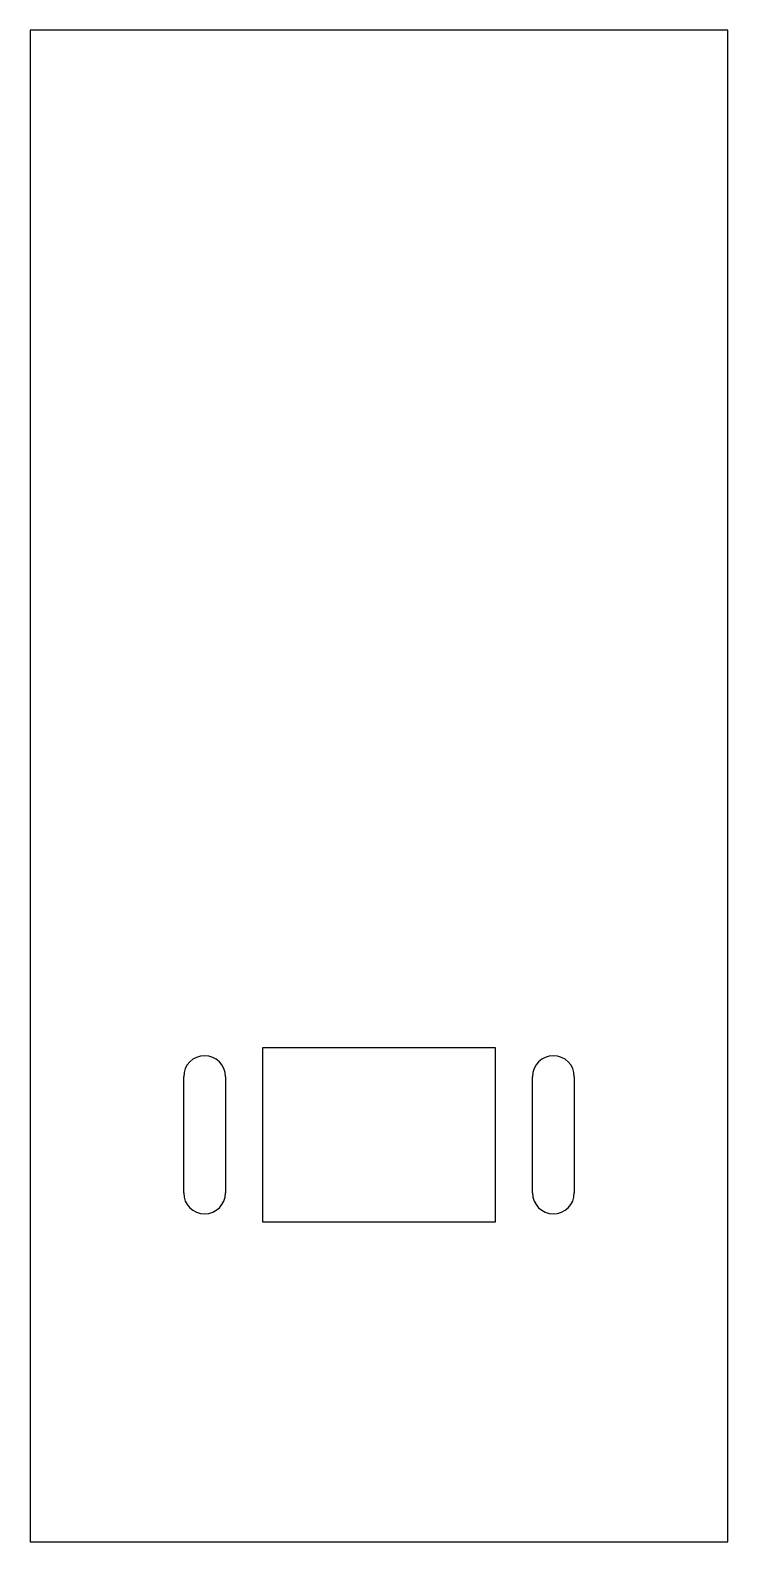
# Model space of a CAD drawing. Header units: millimetres. Extents: x -30 to 30, y -65 to 65.
import ezdxf

# ---------------------------------------------------------------- set-up
doc = ezdxf.new("R2010")
doc.units = ezdxf.units.MM

msp = doc.modelspace()

# ---------------------------------------------------------------- linework, layer by layer
at = {"color": 7, "linetype": 'Continuous', "lineweight": 25}
for p, q in [((-30, 65), (-30, -65)), ((30, 65), (-30, 65)), ((30, -65), (30, 65)), ((-10, -22.5), (10, -22.5)), ((-10, -37.5), (-10, -22.5)), ((10, -22.5), (10, -37.5)), ((-16.8, -35), (-16.8, -25)), ((-13.2, -25), (-13.2, -35)), ((13.2, -35), (13.2, -25)), ((16.8, -25), (16.8, -35)), ((10, -37.5), (-10, -37.5)), ((-30, -65), (30, -65))]:
    msp.add_line(p, q, dxfattribs=at)
for centre, start, end in [((-15, -25), 0, 180), ((15, -25), 0, 180), ((-15, -35), 180, 0), ((15, -35), 180, 0)]:
    msp.add_arc(centre, 1.8, start, end, dxfattribs=at)

doc.saveas('drawing.dxf')
